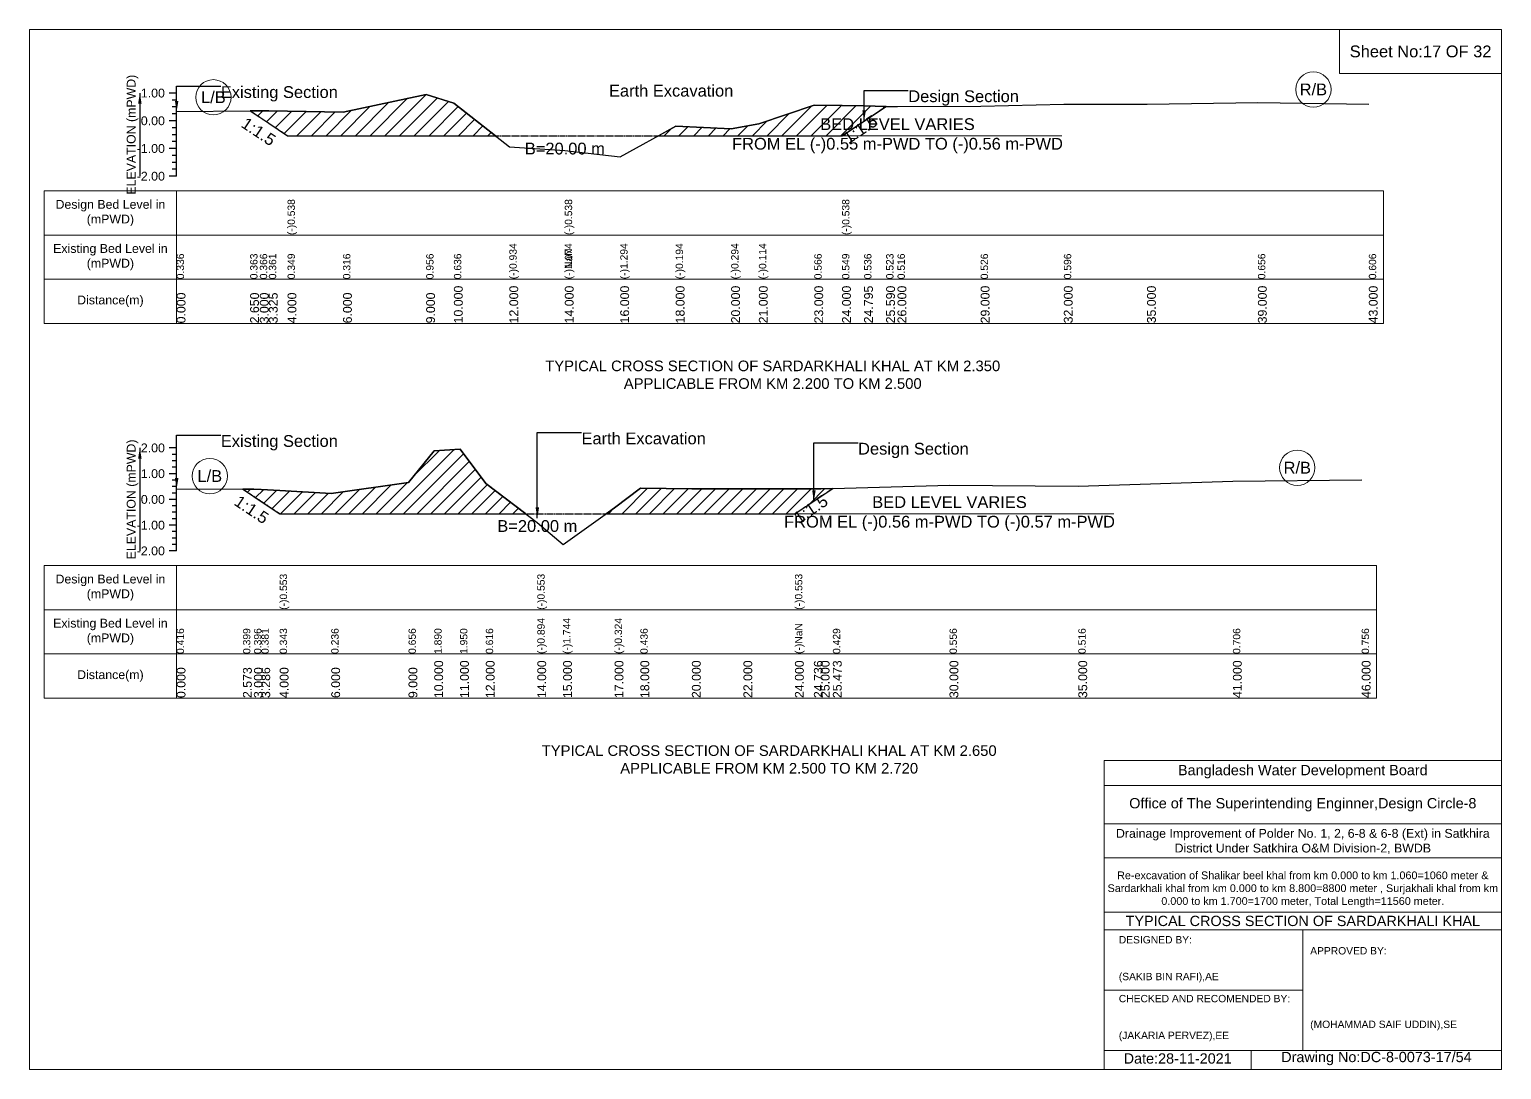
# Model space of a CAD drawing. Header units: inches. Extents: x 93000 to 416000, y -4242 to 0.
# Drawn here: x 260000 to 266000, y -4242 to 0 of the extents above; entities that cross this region are included whole.
import ezdxf

# ---------------------------------------------------------------- set-up
doc = ezdxf.new("R2010")
doc.units = ezdxf.units.IN
doc.header["$LTSCALE"] = 7
doc.header["$MEASUREMENT"] = 0
doc.linetypes.add('DASHED', pattern=[0.75, 0.5, -0.25])
for name, color, linetype, lineweight in [('Cross section Data Border', 7, 'Continuous', 9), ('Cross Section Labels', 7, 'Continuous', 9), ('Design_Bed_Level for Xsection', 7, 'DASHED', 25), ('Existing_Bed_Level for Xsection', 7, 'Continuous', 25), ('Long Section Labels', 7, 'Continuous', 9)]:
    doc.layers.add(name, color=color, linetype=linetype, lineweight=lineweight)
doc.styles.get("Standard").update_dxf_attribs({"font": 'arial.ttf'})
doc.dimstyles.get("Standard").update_dxf_attribs({"dimtxt": 0.18, "dimasz": 0.18, "dimexe": 0.18, "dimexo": 0.0625, "dimgap": 0.09, "dimtad": 0, "dimtih": 1, "dimtoh": 1, "dimdec": 4, "dimzin": 0, "dimdsep": 46, "dimtxsty": 'Standard', "dimcen": 0.09, "dimadec": 0, "dimazin": 0, "dimtfac": 1, "dimtdec": 4, "dimtofl": 0, "dimtmove": 0, "dimatfit": 3, "dimfxl": 0, "dimtolj": 1, "dimtzin": 0, "dimarcsym": 0})

msp = doc.modelspace()

# ---------------------------------------------------------------- hatches: boundary and pattern name
at = {"layer": 'Existing_Bed_Level for Xsection'}
h = msp.add_hatch(dxfattribs=at)
h.set_pattern_fill('ANSI31', color=256, scale=339, style=0)
h.paths.add_polyline_path([(260899.5, -331.8), (260939, -358.2), (260975.7, -382.7), (261052, -433.5), (261278, -433.5), (261617, -433.5), (261730, -433.5), (261898.9, -433.5), (261730, -300.9), (261617, -264.8), (261278, -337.1), (261052, -333.3), (260975.7, -332), (260939, -331.4)])
h = msp.add_hatch(dxfattribs=at)
h.set_pattern_fill('ANSI31', color=256, scale=339, style=0)
h.paths.add_polyline_path([(262563.4, -433.5), (262634, -433.5), (262860, -433.5), (262973, -433.5), (263199, -433.5), (263312, -433.5), (263401.9, -373.6), (263491.7, -313.7), (263401.9, -312.2), (263312, -310.7), (263199, -308.8), (262973, -385.7), (262860, -406), (262634, -394.7)])
h = msp.add_hatch(dxfattribs=at)
h.set_pattern_fill('ANSI31', color=256, scale=315, style=0)
h.paths.add_polyline_path([(260870.2, -1875), (260915, -1904.9), (260945.1, -1924.9), (261020, -1974.9), (261230, -1974.9), (261545, -1974.9), (261650, -1974.9), (261755, -1974.9), (261860, -1974.9), (262022.5, -1974.9), (261860, -1852.2), (261755, -1712.1), (261650, -1718.4), (261545, -1848), (261230, -1892.1), (261020, -1880.9), (260945.1, -1876.9), (260915, -1875.3)])
h = msp.add_hatch(dxfattribs=at)
h.set_pattern_fill('ANSI31', color=256, scale=315, style=0)
h.paths.add_polyline_path([(262351.2, -1974.9), (262385, -1974.9), (262490, -1974.9), (262700, -1974.9), (262910, -1974.9), (263120, -1974.9), (263197.3, -1923.4), (263225, -1904.9), (263274.6, -1871.8), (263225, -1873.2), (263197.3, -1873.2), (263120, -1873.2), (262910, -1873.2), (262700, -1873.2), (262490, -1871.1), (262385, -1950.9)])

# ---------------------------------------------------------------- linework, layer by layer
at = {"layer": 'Cross section Data Border'}
for points in [[(260000, 0), (266000, 0), (266000, -4242), (260000, -4242)], [(265340, 0), (266000, 0), (266000, -180), (265340, -180)], [(260060, -658.8), (265519, -658.8), (265519, -1198.8), (260060, -1198.8)], [(260060, -2186.9), (265490, -2186.9), (265490, -2726.9), (260060, -2726.9)]]:
    msp.add_lwpolyline(points, close=True, dxfattribs=at)
for points in [[(260600, -658.8), (260600, -1198.8)], [(260060, -838.8), (265519, -838.8)], [(260060, -1018.8), (265519, -1018.8)], [(260600, -2186.9), (260600, -2726.9)], [(260060, -2366.9), (265490, -2366.9)], [(260060, -2546.9), (265490, -2546.9)], [(264380, -4242), (264380, -2982), (266000, -2982)], [(264380, -3084), (266000, -3084)], [(264380, -3240), (266000, -3240)], [(264380, -3378), (266000, -3378)], [(264380, -3600), (266000, -3600)], [(264380, -3672), (266000, -3672)], [(265190, -3672), (265190, -4164)], [(264380, -3918), (265190, -3918)], [(264380, -4164), (266000, -4164)], [(264980, -4164), (264980, -4242)]]:
    msp.add_lwpolyline(points, dxfattribs=at)
at = {"layer": 'Cross Section Labels'}
for points in [[(262868.2, -433.5), (264207.8, -433.5)], [(263080.2, -1974.9), (264419.8, -1974.9)]]:
    msp.add_lwpolyline(points, dxfattribs=at)
for centre in [(265233, -245), (260749.7, -276.8), (265167.5, -1787.6), (260735.1, -1821.6)]:
    msp.add_circle(centre, 72, dxfattribs=at)
at = {"layer": 'Design_Bed_Level for Xsection'}
for points in [[(260899.5, -331.8), (260975.7, -382.7), (261052, -433.5), (262182, -433.5), (263312, -433.5), (263401.9, -373.6), (263491.7, -313.7)], [(260870.2, -1875), (260945.1, -1924.9), (261020, -1974.9), (262070, -1974.9), (263120, -1974.9), (263197.3, -1923.4), (263274.6, -1871.8)]]:
    msp.add_lwpolyline(points, dxfattribs=at)
at = {"layer": 'Existing_Bed_Level for Xsection'}
for points in [[(260600, -259.8), (260570, -259.8)], [(260600, -288), (260582, -288)], [(260600, -598.8), (260600, -485.8), (260600, -372.8), (260600, -259.8)], [(260600, -334.8), (260899.5, -331.8), (260939, -331.4), (260975.7, -332), (261052, -333.3), (261052, -333.3), (261278, -337.1), (261617, -264.8), (261730, -300.9), (261956, -478.3), (262182, -494.1), (262182, -494.1), (262408, -519), (262634, -394.7), (262860, -406), (262973, -385.7), (263199, -308.8), (263312, -310.7), (263312, -310.7), (263401.9, -312.2), (263491.7, -313.7), (263538, -314.5), (263877, -313.3), (264216, -305.4), (264555, -305.4), (265007, -298.6), (265459, -304.3)], [(260600, -316.3), (260582, -316.3)], [(260600, -344.5), (260582, -344.5)], [(260600, -372.8), (260570, -372.8)], [(260600, -401), (260582, -401)], [(260600, -429.3), (260582, -429.3)], [(260600, -457.5), (260582, -457.5)], [(260600, -485.8), (260570, -485.8)], [(260600, -514), (260582, -514)], [(260600, -598.8), (260570, -598.8)], [(260600, -542.3), (260582, -542.3)], [(260600, -570.5), (260582, -570.5)], [(260600, -1706.9), (260570, -1706.9)], [(260600, -1733.1), (260582, -1733.1)], [(260600, -2126.9), (260600, -2021.9), (260600, -1916.9), (260600, -1811.9), (260600, -1706.9)], [(260600, -1873.2), (260870.2, -1875), (260915, -1875.3), (260945.1, -1876.9), (261020, -1880.9), (261020, -1880.9), (261230, -1892.1), (261545, -1848), (261650, -1718.4), (261755, -1712.1), (261860, -1852.2), (262070, -2010.8), (262070, -2010.8), (262175, -2100), (262385, -1950.9), (262490, -1871.1), (262700, -1873.2), (262910, -1873.2), (263120, -1873.2), (263120, -1873.2), (263197.3, -1873.2), (263225, -1873.2), (263274.6, -1871.8), (263750, -1858.5), (264275, -1862.7), (264905, -1842.8), (265430, -1837.5)], [(260600, -1759.4), (260582, -1759.4)], [(260600, -1785.6), (260582, -1785.6)], [(260600, -1811.9), (260570, -1811.9)], [(260600, -1838.1), (260582, -1838.1)], [(260600, -1916.9), (260570, -1916.9)], [(260600, -1864.4), (260582, -1864.4)], [(260600, -1890.6), (260582, -1890.6)], [(260600, -1943.1), (260582, -1943.1)], [(260600, -1969.4), (260582, -1969.4)], [(260600, -2021.9), (260570, -2021.9)], [(260600, -1995.6), (260582, -1995.6)], [(260600, -2048.1), (260582, -2048.1)], [(260600, -2074.4), (260582, -2074.4)], [(260600, -2126.9), (260570, -2126.9)], [(260600, -2100.6), (260582, -2100.6)]]:
    msp.add_lwpolyline(points, dxfattribs=at)
for points in [[(260899.5, -331.8), (260939, -358.2), (260975.7, -382.7), (261052, -433.5), (261052, -433.5), (261278, -433.5), (261617, -433.5), (261730, -433.5), (261898.9, -433.5), (261730, -300.9), (261617, -264.8), (261278, -337.1), (261052, -333.3), (261052, -333.3), (260975.7, -332), (260939, -331.4)], [(262563.4, -433.5), (262634, -433.5), (262860, -433.5), (262973, -433.5), (263199, -433.5), (263312, -433.5), (263312, -433.5), (263401.9, -373.6), (263491.7, -313.7), (263401.9, -312.2), (263312, -310.7), (263312, -310.7), (263199, -308.8), (262973, -385.7), (262860, -406), (262634, -394.7)], [(260870.2, -1875), (260915, -1904.9), (260945.1, -1924.9), (261020, -1974.9), (261020, -1974.9), (261230, -1974.9), (261545, -1974.9), (261650, -1974.9), (261755, -1974.9), (261860, -1974.9), (262022.5, -1974.9), (261860, -1852.2), (261755, -1712.1), (261650, -1718.4), (261545, -1848), (261230, -1892.1), (261020, -1880.9), (261020, -1880.9), (260945.1, -1876.9), (260915, -1875.3)], [(262351.2, -1974.9), (262385, -1974.9), (262490, -1974.9), (262700, -1974.9), (262910, -1974.9), (263120, -1974.9), (263120, -1974.9), (263197.3, -1923.4), (263225, -1904.9), (263274.6, -1871.8), (263225, -1873.2), (263197.3, -1873.2), (263120, -1873.2), (263120, -1873.2), (262910, -1873.2), (262700, -1873.2), (262490, -1871.1), (262385, -1950.9)]]:
    msp.add_lwpolyline(points, close=True, dxfattribs=at)

# ---------------------------------------------------------------- texts
at = {"layer": 'Cross section Data Border', "attachment_point": 5}
for s, insert, char_height in [('Sheet No:17 OF 32', (265670, -90), 48), ('Bangladesh Water Development Board', (265190, -3027), 42), ('Office of The Superintending Enginner,Design Circle-8', (265190, -3162), 42)]:
    msp.add_mtext(s, dxfattribs=dict(at, insert=insert, char_height=char_height))
at = {"layer": 'Cross section Data Border'}
for s, insert, char_height, width, attachment_point in [('Design Bed Level in (mPWD)', (260330, -748.8), 36, 480, 5), ('Existing Bed Level in (mPWD)', (260330, -928.8), 36, 480, 5), ('Distance(m)', (260330, -1108.8), 36, 480, 5), ('Design Bed Level in (mPWD)', (260330, -2276.9), 36, 480, 5), ('Existing Bed Level in (mPWD)', (260330, -2456.9), 36, 480, 5), ('Distance(m)', (260330, -2636.9), 36, 480, 5), ('Drainage Improvement of Polder No. 1, 2, 6-8 & 6-8 (Ext) in Satkhira District Under Satkhira O&M Division-2, BWDB', (265190, -3312), 36, 1680, 5), ('Re-excavation of Shalikar beel khal from km 0.000 to km 1.060=1060 meter & Sardarkhali khal from km 0.000 to km 8.800=8800 meter , Surjakhali khal from km 0.000 to km 1.700=1700 meter, Total Length=11560 meter.', (265190, -3507), 31.4683, 1620, 5), ('TYPICAL CROSS SECTION OF SARDARKHALI KHAL', (265190, -3636), 42, 1680, 5), ('DESIGNED BY:\\P\\P\\P(SAKIB BIN RAFI),AE', (264440, -3792), 30, 840, 4), ('APPROVED BY:\\P\\P\\P\\P\\P\\P(MOHAMMAD SAIF UDDIN),SE', (265220, -3912), 30, 840, 4), ('CHECKED AND RECOMENDED BY:\\P\\P\\P(JAKARIA PERVEZ),EE', (264440, -4032), 30, 840, 4), ('Date:28-11-2021', (264680, -4197), 42, 840, 5), ('Drawing No:DC-8-0073-17/54', (265490, -4197), 42, 1320, 5)]:
    msp.add_mtext(s, dxfattribs=dict(at, insert=insert, char_height=char_height, width=width, attachment_point=attachment_point))
at = {"layer": 'Cross Section Labels'}
for s, insert, char_height, attachment_point in [('Existing Section', (260780, -231.5), 48, 1), ('Earth Excavation', (262362, -225.9), 48, 1), ('R/B', (265233, -245), 48, 5), ('L/B', (260749.7, -276.8), 48, 5), ('Design Section', (263581.9, -248.5), 48, 1), ('BED LEVEL VARIES \\PFROM EL (-)0.55 m-PWD TO (-)0.56 m-PWD', (263538, -433.5), 48, 5), ('B=20.00 m', (262182, -461.8), 48, 2), ('TYPICAL CROSS SECTION OF SARDARKHALI KHAL AT KM 2.350\\PAPPLICABLE FROM KM 2.200 TO KM 2.500', (263029.5, -1408.5), 43.2, 5), ('Existing Section', (260780, -1654.4), 48, 1), ('Earth Excavation', (262250, -1643.9), 48, 1), ('Design Section', (263377.3, -1685.9), 48, 1), ('L/B', (260735.1, -1821.6), 48, 5), ('R/B', (265167.5, -1787.6), 48, 5), ('BED LEVEL VARIES \\PFROM EL (-)0.56 m-PWD TO (-)0.57 m-PWD', (263750, -1974.9), 48, 5), ('B=20.00 m', (262070, -2001.1), 48, 2), ('TYPICAL CROSS SECTION OF SARDARKHALI KHAL AT KM 2.650\\PAPPLICABLE FROM KM 2.500 TO KM 2.720', (263015, -2977.5), 43.2, 5)]:
    msp.add_mtext(s, dxfattribs=dict(at, insert=insert, char_height=char_height, attachment_point=attachment_point))
at = {"layer": 'Cross Section Labels', "char_height": 48, "attachment_point": 2}
for insert, rotation in [((263373.6, -387.7), 33.69007), ((260947.5, -396.8), 326.30993), ((260918.8, -1938.1), 326.30993), ((263171.1, -1936.5), 33.69007)]:
    msp.add_mtext('1:1.5', dxfattribs=dict(at, insert=insert, rotation=rotation))
at = {"layer": 'Existing_Bed_Level for Xsection', "char_height": 36, "attachment_point": 5, "rotation": 90}
for insert in [(260420, -429.3), (260420, -1916.9)]:
    msp.add_mtext('ELEVATION (mPWD)', dxfattribs=dict(at, insert=insert))
at = {"layer": 'Existing_Bed_Level for Xsection', "char_height": 36, "attachment_point": 6}
for s, insert in [('1.00', (260552, -259.8)), ('0.00', (260552, -372.8)), ('-1.00', (260552, -485.8)), ('-2.00', (260552, -598.8)), ('2.00', (260552, -1706.9)), ('1.00', (260552, -1811.9)), ('0.00', (260552, -1916.9)), ('-1.00', (260552, -2021.9)), ('-2.00', (260552, -2126.9))]:
    msp.add_mtext(s, dxfattribs=dict(at, insert=insert))
at = {"layer": 'Long Section Labels', "attachment_point": 1, "rotation": 90}
for s, insert, char_height in [('(-)0.538', (261052, -838.8), 30), ('(-)0.538', (262182, -838.8), 30), ('(-)0.538', (263312, -838.8), 30), ('(-)0.934', (261956, -1018.8), 30), ('(-)1.074', (262182, -1018.8), 30), ('(-)1.074', (262182, -1018.8), 30), ('(-)NaN', (262182, -1018.8), 30), ('(-)1.294', (262408, -1018.8), 30), ('(-)0.194', (262634, -1018.8), 30), ('(-)0.294', (262860, -1018.8), 30), ('(-)0.114', (262973, -1018.8), 30), ('0.336', (260600, -1018.8), 30), ('0.363', (260899.5, -1018.8), 30), ('0.366', (260939, -1018.8), 30), ('0.361', (260975.7, -1018.8), 30), ('0.349', (261052, -1018.8), 30), ('0.349', (261052, -1018.8), 30), ('0.349', (261052, -1018.8), 30), ('0.316', (261278, -1018.8), 30), ('0.956', (261617, -1018.8), 30), ('0.636', (261730, -1018.8), 30), ('0.566', (263199, -1018.8), 30), ('0.549', (263312, -1018.8), 30), ('0.549', (263312, -1018.8), 30), ('0.549', (263312, -1018.8), 30), ('0.536', (263401.9, -1018.8), 30), ('0.523', (263491.7, -1018.8), 30), ('0.516', (263538, -1018.8), 30), ('0.526', (263877, -1018.8), 30), ('0.596', (264216, -1018.8), 30), ('0.596', (264216, -1018.8), 30), ('0.656', (265007, -1018.8), 30), ('0.606', (265459, -1018.8), 30), ('0.000', (260600, -1198.8), 36), ('2.650', (260899.5, -1198.8), 36), ('3.000', (260939, -1198.8), 36), ('3.325', (260975.7, -1198.8), 36), ('4.000', (261052, -1198.8), 36), ('4.000', (261052, -1198.8), 36), ('4.000', (261052, -1198.8), 36), ('6.000', (261278, -1198.8), 36), ('9.000', (261617, -1198.8), 36), ('10.000', (261730, -1198.8), 36), ('12.000', (261956, -1198.8), 36), ('14.000', (262182, -1198.8), 36), ('14.000', (262182, -1198.8), 36), ('14.000', (262182, -1198.8), 36), ('16.000', (262408, -1198.8), 36), ('18.000', (262634, -1198.8), 36), ('20.000', (262860, -1198.8), 36), ('21.000', (262973, -1198.8), 36), ('23.000', (263199, -1198.8), 36), ('24.000', (263312, -1198.8), 36), ('24.000', (263312, -1198.8), 36), ('24.000', (263312, -1198.8), 36), ('24.795', (263401.9, -1198.8), 36), ('25.590', (263491.7, -1198.8), 36), ('26.000', (263538, -1198.8), 36), ('29.000', (263877, -1198.8), 36), ('32.000', (264216, -1198.8), 36), ('35.000', (264555, -1198.8), 36), ('39.000', (265007, -1198.8), 36), ('43.000', (265459, -1198.8), 36), ('(-)0.553', (261020, -2366.9), 30), ('(-)0.553', (262070, -2366.9), 30), ('(-)0.553', (263120, -2366.9), 30), ('0.416', (260600, -2546.9), 30), ('0.416', (260600, -2546.9), 30), ('0.416', (260600, -2546.9), 30), ('0.416', (260600, -2546.9), 30), ('0.416', (260600, -2546.9), 30), ('0.416', (260600, -2546.9), 30), ('0.416', (260600, -2546.9), 30), ('0.399', (260870.2, -2546.9), 30), ('0.396', (260915, -2546.9), 30), ('0.381', (260945.1, -2546.9), 30), ('0.343', (261020, -2546.9), 30), ('0.343', (261020, -2546.9), 30), ('0.343', (261020, -2546.9), 30), ('0.236', (261230, -2546.9), 30), ('0.656', (261545, -2546.9), 30), ('1.890', (261650, -2546.9), 30), ('1.950', (261755, -2546.9), 30), ('0.616', (261860, -2546.9), 30), ('(-)0.894', (262070, -2546.9), 30), ('(-)0.894', (262070, -2546.9), 30), ('(-)0.894', (262070, -2546.9), 30), ('(-)1.744', (262175, -2546.9), 30), ('(-)0.324', (262385, -2546.9), 30), ('0.436', (262490, -2546.9), 30), ('(-)NaN', (263120, -2546.9), 30), ('0.429', (263274.6, -2546.9), 30), ('0.556', (263750, -2546.9), 30), ('0.516', (264275, -2546.9), 30), ('0.706', (264905, -2546.9), 30), ('0.756', (265430, -2546.9), 30), ('10.000', (261650, -2726.9), 36), ('11.000', (261755, -2726.9), 36), ('12.000', (261860, -2726.9), 36), ('14.000', (262070, -2726.9), 36), ('14.000', (262070, -2726.9), 36), ('14.000', (262070, -2726.9), 36), ('15.000', (262175, -2726.9), 36), ('17.000', (262385, -2726.9), 36), ('18.000', (262490, -2726.9), 36), ('20.000', (262700, -2726.9), 36), ('22.000', (262910, -2726.9), 36), ('24.000', (263120, -2726.9), 36), ('24.000', (263120, -2726.9), 36), ('24.000', (263120, -2726.9), 36), ('24.736', (263197.3, -2726.9), 36), ('25.000', (263225, -2726.9), 36), ('25.473', (263274.6, -2726.9), 36), ('30.000', (263750, -2726.9), 36), ('35.000', (264275, -2726.9), 36), ('41.000', (264905, -2726.9), 36), ('46.000', (265430, -2726.9), 36), ('0.000', (260600, -2726.9), 36), ('2.573', (260870.2, -2726.9), 36), ('3.000', (260915, -2726.9), 36), ('3.286', (260945.1, -2726.9), 36), ('4.000', (261020, -2726.9), 36), ('4.000', (261020, -2726.9), 36), ('4.000', (261020, -2726.9), 36), ('6.000', (261230, -2726.9), 36), ('9.000', (261545, -2726.9), 36)]:
    msp.add_mtext(s, dxfattribs=dict(at, insert=insert, char_height=char_height))

# ---------------------------------------------------------------- leaders
at = {"layer": 'Cross Section Labels', "annotation_type": 0, "has_hookline": 1, "hookline_direction": 0}
for points, text_width in [([(260600, -334.8), (260600, -231.5), (260779.9, -231.5)], 467.2), ([(263401.9, -373.6), (263401.9, -248.5), (263581.8, -248.5)], 441.2), ([(260600, -1873.2), (260600, -1654.4), (260779.9, -1654.4)], 467.2), ([(262070, -1992.8), (262070, -1643.9), (262249.9, -1643.9)], 497), ([(263197.3, -1923.4), (263197.3, -1685.9), (263377.2, -1685.9)], 441.2)]:
    msp.add_leader(points, dimstyle='Standard', override={"dimasz": 43.2}, dxfattribs=dict(at, text_width=text_width))
at = {"layer": 'Existing_Bed_Level for Xsection'}
for points in [[(260450, -259.8), (260450, -598.8)], [(260450, -1706.9), (260450, -2126.9)]]:
    msp.add_leader(points, dimstyle='Standard', override={"dimasz": 43.2}, dxfattribs=at)

doc.saveas('drawing.dxf')
